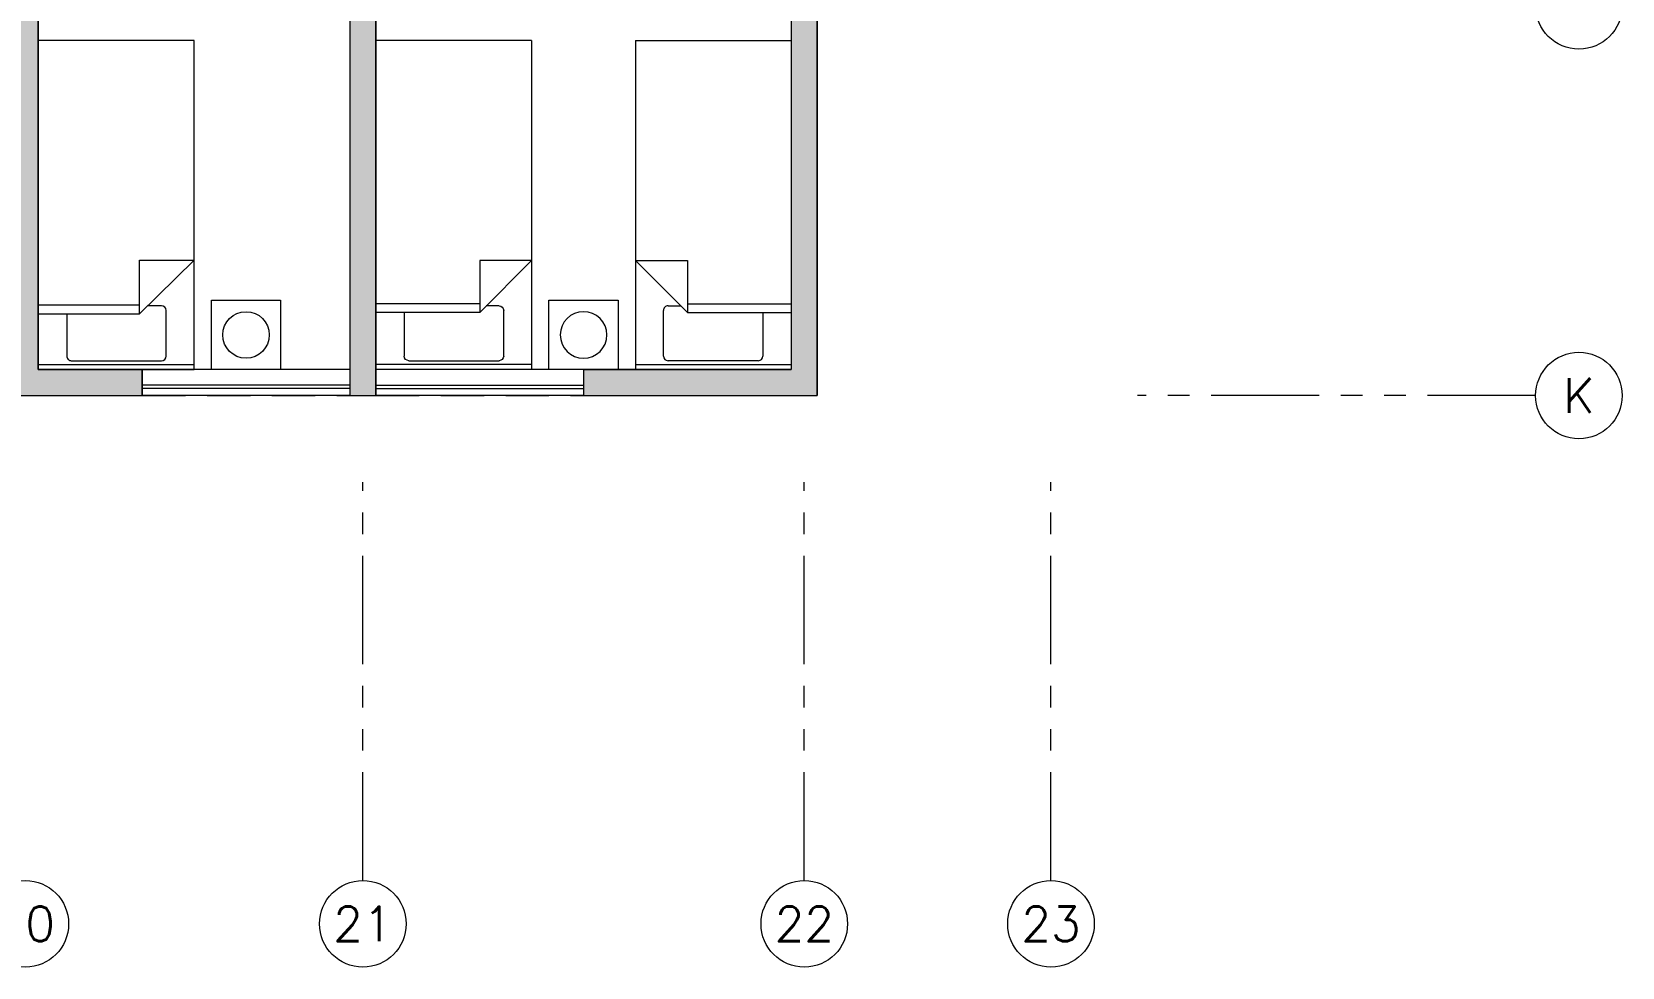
# Model space of a CAD drawing. Header units: millimetres. Extents: x 3738 to 3833, y 1327 to 1657.
# Drawn here: x 3812.63 to 3821.82, y 1403.44 to 1408.84 of the extents above; entities that cross this region are included whole.
import ezdxf
from ezdxf.enums import TextEntityAlignment as Align

# ---------------------------------------------------------------- set-up
doc = ezdxf.new("R2010")
doc.units = ezdxf.units.MM
for name, pattern in [('PHANTOM', [63.5, 31.75, -6.35, 6.35, -6.35, 6.35, -6.35]), ('PHANTOM2', [1.25, 0.625, -0.125, 0.125, -0.125, 0.125, -0.125]), ('X-REF_DP_Arquitectura$0$HIDDEN', [0.375, 0.25, -0.125])]:
    doc.linetypes.add(name, pattern=pattern)
doc.layers.get('0').update_dxf_attribs({"color": 251, "lineweight": 9})
for name, color, linetype, lineweight in [('A-EJES', 251, 'PHANTOM', 13), ('A-MOBILIARIO', 251, 'Continuous', 13), ('A-MURO BAJO', 251, 'Continuous', 13), ('A-MUROS', 251, 'Continuous', 13), ('A_20_Estructuras', 251, 'Continuous', 13), ('A_50_Vigas', 251, 'X-REF_DP_Arquitectura$0$HIDDEN', 13), ('A_60_HatchEstructuras', 251, 'Continuous', 13), ('DLP_MOBILIARIO FIJO', 251, 'Continuous', 13)]:
    doc.layers.add(name, color=color, linetype=linetype, lineweight=lineweight)
doc.styles.add('ROMANS', font='romans.shx', dxfattribs={"width": 0.8})

# ---------------------------------------------------------------- blocks, each defined once
blk = doc.blocks.new('EF-P112')
at = {"layer": 'A_60_HatchEstructuras'}
h = blk.add_hatch(color=256, dxfattribs=at)
h.dxf.hatch_style = 1
h.paths.add_polyline_path([(-4.5, -10.6), (-3.5, -10.6), (-3.5, -10.45), (-4.65, -10.45), (-4.65, -13.85), (-3.9, -13.85), (-3.9, -13.7), (-4.5, -13.7)])
h.paths.add_polyline_path([(-2.55, -10.45), (-2.7, -10.45), (-2.7, -13.85), (-2.55, -13.85)])
h.paths.add_polyline_path([(0, -10.45), (-1.75, -10.45), (-1.75, -10.6), (-0.15, -10.6), (-0.15, -13.7), (-1.35, -13.7), (-1.35, -13.85), (0, -13.85)])
at = {"layer": 'A_20_Estructuras'}
for points in [[(-4.5, -10.6), (-3.5, -10.6), (-3.5, -10.45), (-4.65, -10.45), (-4.65, -13.85), (-3.9, -13.85), (-3.9, -13.7), (-4.5, -13.7)], [(-2.55, -10.45), (-2.7, -10.45), (-2.7, -13.85), (-2.55, -13.85)], [(0, -10.45), (-1.75, -10.45), (-1.75, -10.6), (-0.15, -10.6), (-0.15, -13.7), (-1.35, -13.7), (-1.35, -13.85), (0, -13.85)]]:
    blk.add_lwpolyline(points, close=True, dxfattribs=at)
at = {"layer": 'A_50_Vigas'}
for p, q in [((-3.9, -13.85), (-2.7, -13.85)), ((-2.55, -13.85), (-1.35, -13.85))]:
    blk.add_line(p, q, dxfattribs=at)
blk = doc.blocks.new('A$C77AB7FBD')
at = {"linetype": 'Continuous'}
for p, q in [((0, 0), (0, 1.9)), ((0.9, 1.9), (0, 1.9)), ((0.9, 1.87), (0, 1.87)), ((0.1908, 1.8487), (0.7119, 1.8487)), ((0.9, 0), (0.9, 1.9)), ((0.164, 1.57), (0.164, 1.8219)), ((0.7386, 1.8219), (0.7386, 1.5585)), ((0.6, 1.57), (0, 1.57)), ((0.6, 1.27), (0.6, 1.57)), ((0.9, 1.27), (0.6, 1.57)), ((0.6, 1.52), (0, 1.52)), ((0.7119, 1.5317), (0.6383, 1.5317)), ((0.9, 1.27), (0.6, 1.27)), ((0.9, 0), (0, 0))]:
    blk.add_line(p, q, dxfattribs=at)
for centre, start, end in [((0.1908, 1.8219), 90, 180), ((0.7119, 1.8219), 0, 90), ((0.7119, 1.5585), 270, 0)]:
    blk.add_arc(centre, 0.0267, start, end, dxfattribs=at)
blk = doc.blocks.new('A$C2EBA15F5')
blk.add_lwpolyline([(0, 0.4), (0, 0), (0.4, 0), (0.4, 0.4)], close=True)
blk.add_circle((0.2, 0.2), 0.1344)
blk = doc.blocks.new('CAMA PROYECCION')
for p, q in [((37.495, 40.6423, 0), (37.495, 38.771, 0)), ((38.3949, 40.6423, 0), (37.495, 40.6423, 0)), ((38.3949, 38.771, 0), (38.3949, 40.6423, 0)), ((38.0806, 39.3741, 0), (38.3949, 39.3741, 0)), ((38.3949, 39.3741, 0), (38.0806, 39.0644, 0)), ((38.0806, 39.0644, 0), (38.0806, 39.3741, 0)), ((38.0806, 39.1133, 0), (37.495, 39.1133, 0)), ((37.495, 39.0644, 0), (38.0806, 39.0644, 0)), ((37.659, 39.0644, 0), (37.659, 38.8203, 0)), ((38.2069, 39.1106, 0), (38.1275, 39.1106, 0)), ((38.2336, 38.8203, 0), (38.2336, 39.0838, 0)), ((37.495, 38.7423, 0), (37.495, 38.9974, 0)), ((38.3949, 38.7423, 0), (38.3949, 38.9974, 0)), ((37.6857, 38.7936, 0), (38.2069, 38.7936, 0)), ((37.495, 38.771, 0), (38.3949, 38.771, 0)), ((37.495, 38.7423, 0), (38.3949, 38.7423, 0))]:
    blk.add_line(p, q)
at = {"elevation": 0}
blk.add_lwpolyline([(38.495, 38.7423), (38.495, 39.1423), (38.895, 39.1423), (38.895, 38.7423)], close=True, dxfattribs=at)
blk.add_circle((38.695, 38.9423, 0), 0.1344)
for centre, start, end in [((38.2069, 39.0838, 0), 0, 90), ((37.6857, 38.8203, 0), 180, 270), ((38.2069, 38.8203, 0), 270, 0)]:
    blk.add_arc(centre, 0.0267, start, end)
blk = doc.blocks.new('DPTO 65_D1')
at = {"layer": 'A-MURO BAJO'}
for p, q in [((-6.1501, 6.925), (-4.9501, 6.925)), ((-4.8001, 6.925), (-3.6001, 6.925)), ((-6.1501, 6.775), (-4.9501, 6.775)), ((-4.8001, 6.775), (-3.6001, 6.775))]:
    blk.add_line(p, q, dxfattribs=at)
at = {"layer": 'A-MUROS'}
for p, q in [((-6.1501, 6.925), (-7.5001, 6.925)), ((-7.5001, 3.525), (-7.5001, 6.925)), ((-6.1501, 6.775), (-6.1501, 6.925)), ((-4.8001, 6.925), (-4.9501, 6.925)), ((-4.9501, 3.525), (-4.9501, 6.925)), ((-4.8001, 3.525), (-4.8001, 6.925)), ((-2.8501, 6.925), (-3.6001, 6.925)), ((-3.6001, 6.775), (-3.6001, 6.925)), ((-6.1501, 6.775), (-7.3501, 6.775)), ((-7.3501, 3.875), (-7.3501, 6.775)), ((-3.0001, 6.775), (-3.6001, 6.775)), ((-3.0001, 3.875), (-3.0001, 6.775))]:
    blk.add_line(p, q, dxfattribs=at)
at = {"layer": 'DLP_MOBILIARIO FIJO'}
for p, q in [((-4.9501, 6.885), (-6.1501, 6.885)), ((-4.9501, 6.865), (-6.1501, 6.865)), ((-4.8001, 6.885), (-3.6001, 6.885)), ((-4.8001, 6.865), (-3.6001, 6.865))]:
    blk.add_line(p, q, dxfattribs=at)
at = {"layer": 'A-MOBILIARIO'}
blk.add_blockref('A$C77AB7FBD', (-7.3501, 4.875), dxfattribs=at)
at = {"layer": 'A-MOBILIARIO', "extrusion": (0, 0, -1), "zscale": -1}
blk.add_blockref('A$C2EBA15F5', (5.9501, 6.375), dxfattribs=at)
at = {"layer": 'A-MOBILIARIO', "xscale": -1}
blk.add_blockref('A$C77AB7FBD', (-4.95, 4.875), dxfattribs=at)
at = {"layer": 'A-MOBILIARIO', "rotation": 180}
blk.add_blockref('CAMA PROYECCION', (34.4949, 45.5173, 0), dxfattribs=at)
blk = doc.blocks.new('TC_P10')
at = {"rotation": 180}
blk.add_blockref('DPTO 65_D1', (41.1999, 4.125), dxfattribs=at)
blk = doc.blocks.new('Ejes_Torre C')
at = {"layer": 'A-EJES', "linetype": 'PHANTOM2'}
for points in [[(52.85, 0), (50.55, 0)], [(46.075, -2.8), (46.075, -0.5)], [(48.625, -2.8), (48.625, -0.5)], [(50.05, -2.8), (50.05, -0.5)]]:
    blk.add_lwpolyline(points, dxfattribs=at)
at = {"layer": 'A-EJES', "linetype": 'Continuous'}
for centre in [(53.1, 2.25), (53.1, 0), (44.125, -3.05), (46.075, -3.05), (48.625, -3.05), (50.05, -3.05)]:
    blk.add_circle(centre, 0.25, dxfattribs=at)
at = {"layer": 'A-EJES', "linetype": 'Continuous', "style": 'ROMANS'}
blk.add_text('K', height=0.2, rotation=0, dxfattribs=at).set_placement((53.1, 0), align=Align.MIDDLE_CENTER)
for s, p in [('20', (44.125, -3.05)), ('21', (46.075, -3.05)), ('22', (48.625, -3.05)), ('23', (50.05, -3.05))]:
    blk.add_text(s, height=0.2, dxfattribs=at).set_placement(p, align=Align.MIDDLE_CENTER)

msp = doc.modelspace()

# ---------------------------------------------------------------- block references
msp.add_blockref('EF-P112', (3817.1721, 1420.5876))

# ---------------------------------------------------------------- next in the draw order: block references
msp.add_blockref('TC_P10', (3768.4721, 1409.5379))

# ---------------------------------------------------------------- next in the draw order: block references
at = {"layer": 'A-EJES'}
msp.add_blockref('Ejes_Torre C', (3768.4721, 1406.7379), dxfattribs=at)

doc.saveas('drawing.dxf')
